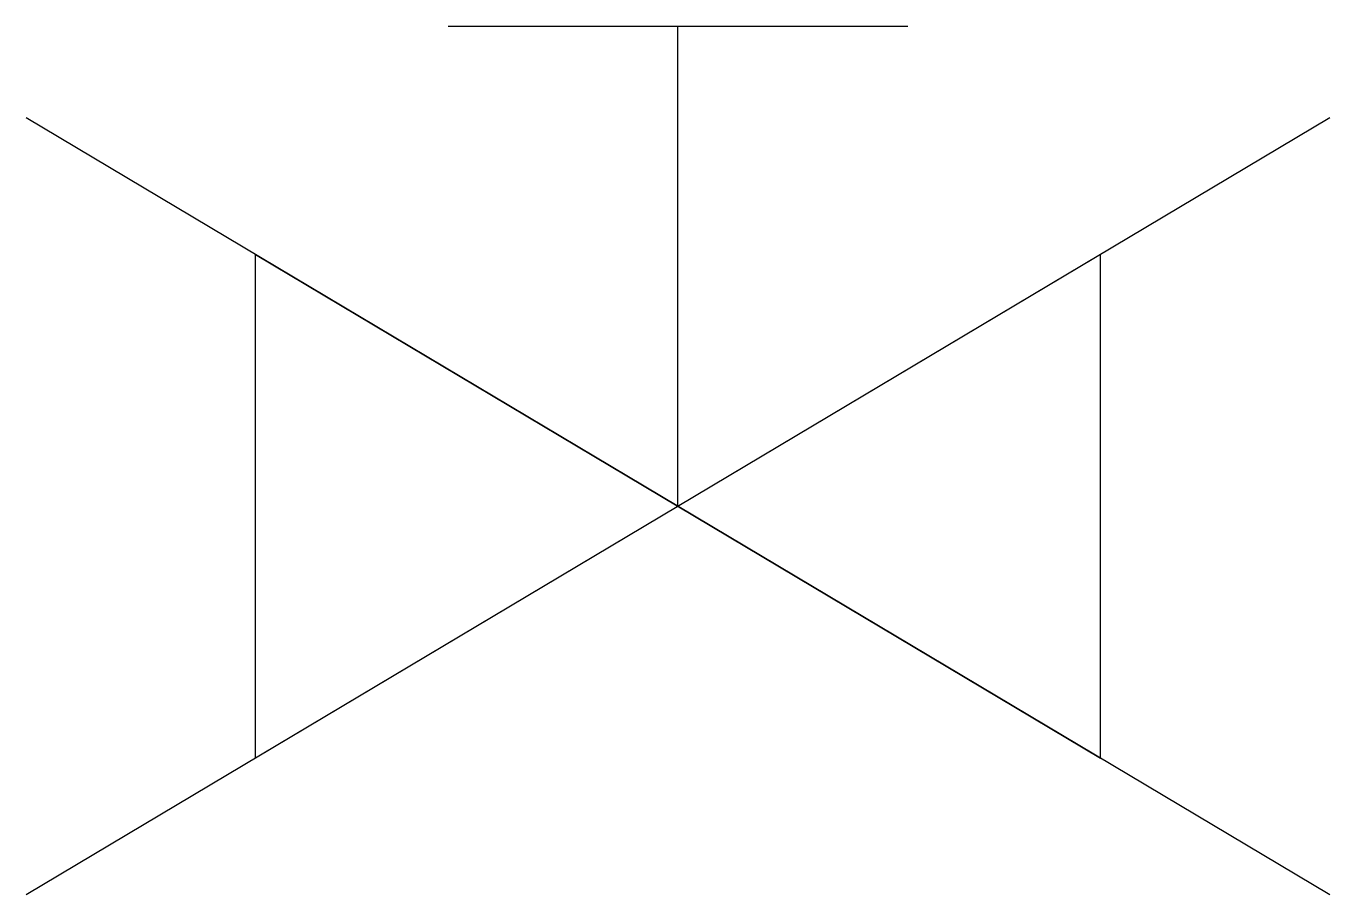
# Model space of a CAD drawing. Extents: x -3.55 to 3.55, y -2.12 to 2.62.
import ezdxf

# ---------------------------------------------------------------- set-up
doc = ezdxf.new("R2010")
doc.units = 0
doc.header["$LTSCALE"] = 0.2

msp = doc.modelspace()

# ---------------------------------------------------------------- linework, layer by layer
at = {"ltscale": 0.1}
for p, q in [((-1.2538, 2.6193), (1.2538, 2.6193)), ((0, 0), (0, 2.6193)), ((-2.3039, -1.3732), (-2.3039, 1.3732))]:
    msp.add_line(p, q, dxfattribs=at)
for p, q in [((3.5539, 2.1182), (-3.5539, -2.1182)), ((3.5539, -2.1182), (-3.5539, 2.1182)), ((2.3039, 1.3732), (-2.3039, -1.3732)), ((-2.3039, 1.3732), (2.3039, -1.3732)), ((2.3039, -1.3732), (2.3039, 1.3732))]:
    msp.add_line(p, q)

doc.saveas('drawing.dxf')
